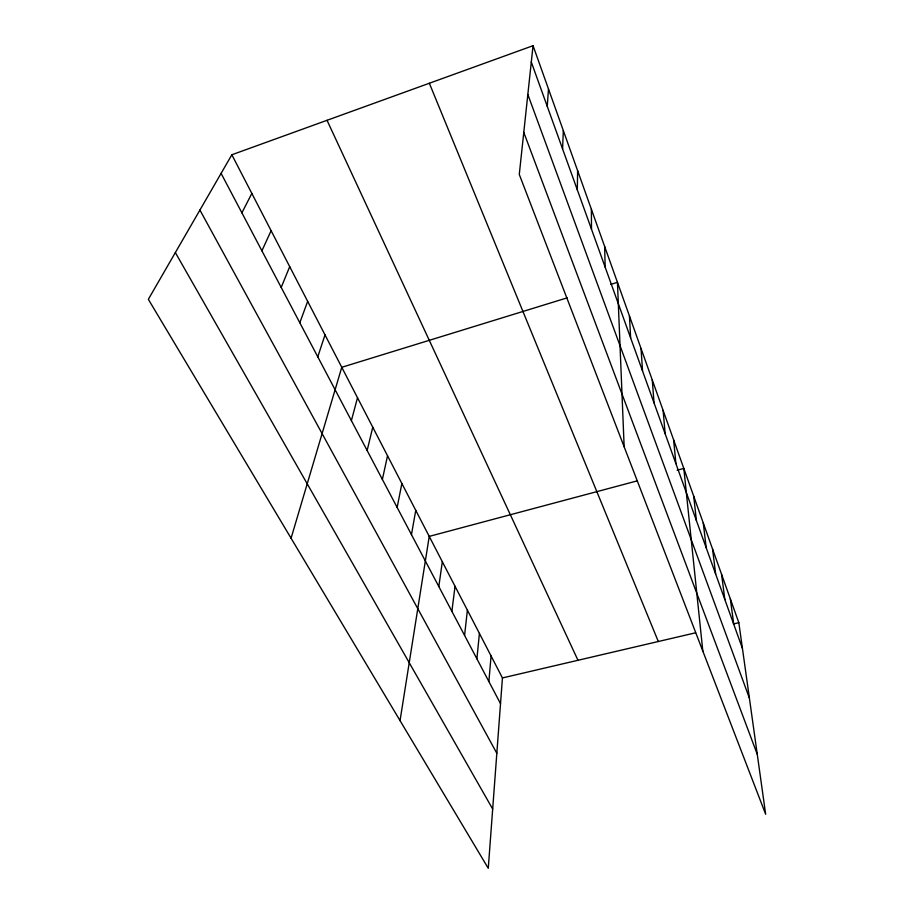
<?xml version="1.0" encoding="UTF-8"?>
<svg xmlns="http://www.w3.org/2000/svg" width="914" height="914" viewBox="0 0 914 914"><rect width="100%" height="100%" fill="white"/><g stroke="black" fill="none" stroke-linecap="round" stroke-linejoin="round"><path stroke-width="1.37" d="M577.328 189.861L577.614 170.667M562.59 148.936L563.321 130.599M547.258 106.355L548.48 88.978M231.848 154.774L502.437 677.937L488.27 868.3L148.342 299.324L231.848 154.774L533.045 45.7L738.832 622.697L765.658 814.26L519.278 174.46L533.045 45.7M488.876 681.547L491.081 655.966M476.902 658.811L479.404 633.391M464.575 635.413L467.397 610.175M451.882 611.329L455.035 586.285M438.811 586.525L442.33 561.71M400.046 720.62L429.237 536.392L637.355 480.833M411.46 534.633L415.756 510.332M397.144 507.464L401.863 483.472M382.372 479.439L387.536 455.778M367.131 450.499L372.763 427.204M351.387 420.623L357.511 397.727M291.075 538.243L341.767 367.291L567.171 297.838M317.775 356.826L325.007 334.89M299.815 322.745L307.664 301.357M281.204 287.43L289.715 266.648M261.907 250.813L271.115 230.694M241.89 212.825L251.841 193.425M610.803 284.391L617.453 282.346L624.148 446.797M677.148 470.219L683.821 468.436L702.82 651.088M502.437 677.937L695.6 632.796M733.405 623.965L738.832 622.697M175.351 252.561L492.68 809.05M199.915 210.049L496.828 753.285M221.097 173.374L500.529 703.654M327.029 120.305L577.979 660.285M429.352 83.254L658.309 641.514M523.779 132.37L757.26 754.301M527.835 94.462L749.4 698.147M531.297 62.038L742.431 648.403M730.332 598.853L733.771 624.353M721.569 574.3L724.859 599.584M712.554 549.017L715.662 574.061M703.266 522.968L706.191 547.749M693.692 496.119L696.411 520.603M673.629 439.874L675.914 463.661M663.118 410.397L665.152 433.784M652.265 379.95L654.036 402.903M641.045 348.497L642.542 370.97M629.449 315.981L630.637 337.929M604.645 246.46L605.159 267.174M591.381 209.26L591.507 229.243"/></g></svg>
